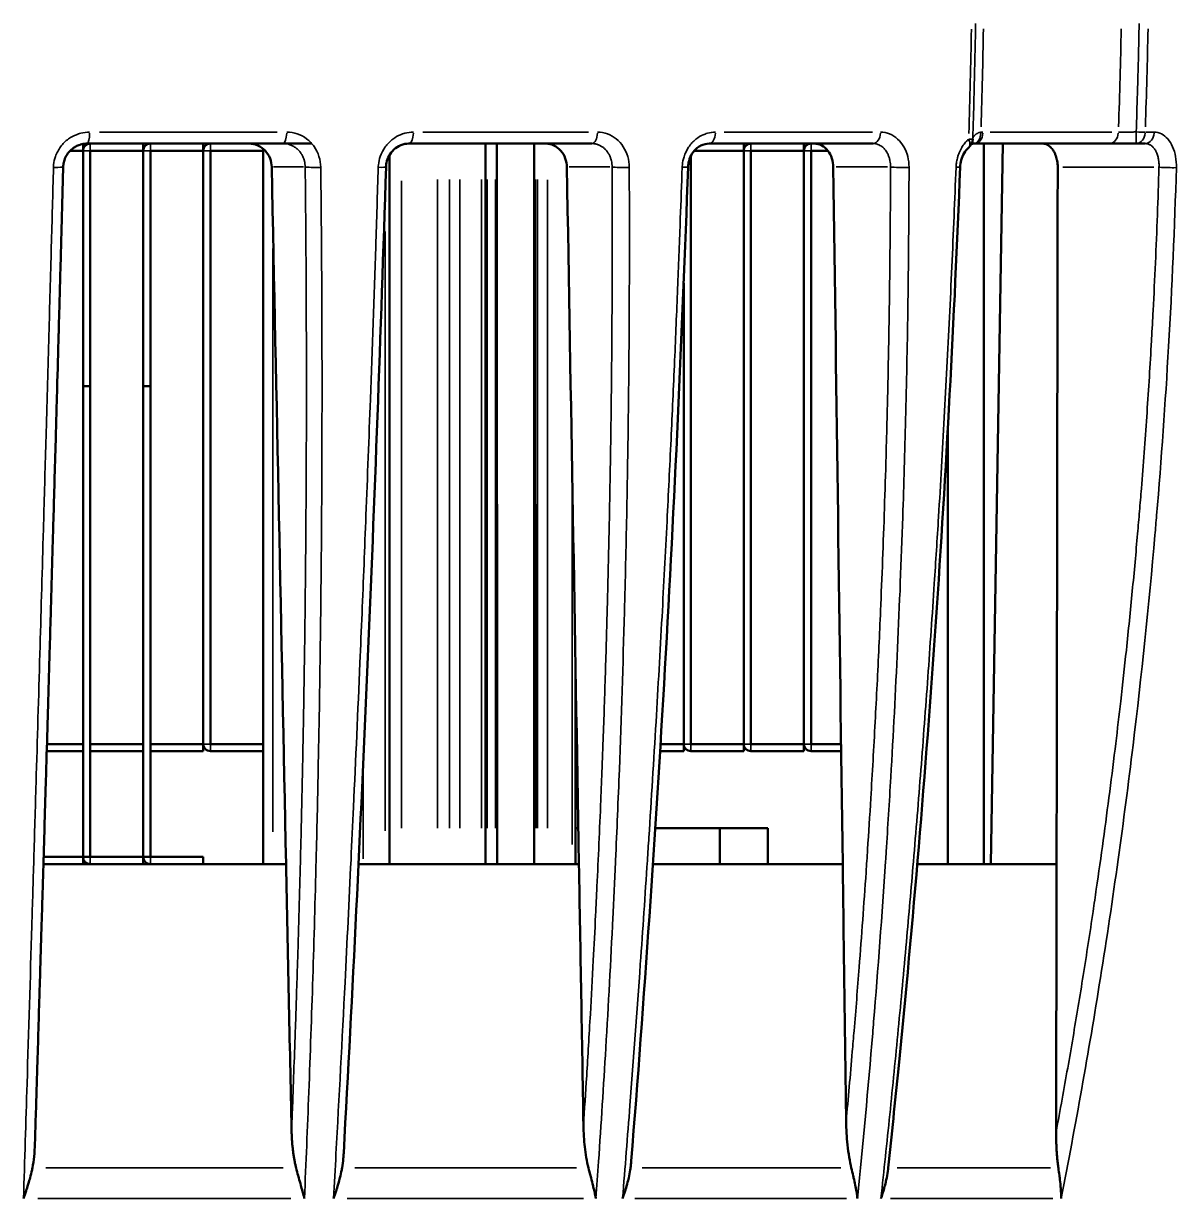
# Model space of a CAD drawing. Header units: millimetres. Extents: x 40 to 2195, y 40 to 1687.
# Drawn here: x 1131.62 to 1179.61, y 870.02 to 918.94 of the extents above; entities that cross this region are included whole.
import ezdxf

# ---------------------------------------------------------------- set-up
doc = ezdxf.new("R2010")
doc.units = ezdxf.units.MM
doc.header["$LTSCALE"] = 8
doc.layers.add('Visible (ISO)', color=7, linetype='Continuous', lineweight=50)
doc.layers.add('Visible Narrow (ISO)', color=7, linetype='Continuous', lineweight=35)

msp = doc.modelspace()

# ---------------------------------------------------------------- linework, layer by layer
at = {"layer": 'Visible (ISO)'}
for p, q in [((1133.275, 913.94), (1133.275, 913.94)), ((1134.1, 913.926), (1134.1, 913.64)), ((1134.27, 913.94), (1142.423, 913.94)), ((1136.6, 913.94), (1136.6, 913.64)), ((1139.1, 913.94), (1139.1, 913.64)), ((1148.85, 913.94), (1147.64, 913.94)), ((1147.666, 913.94), (1155.281, 913.94)), ((1149.351, 913.94), (1149.35, 913.94)), ((1150.85, 913.94), (1150.85, 913.94)), ((1150.85, 913.94), (1150.851, 883.94)), ((1151.262, 913.94), (1150.917, 913.94)), ((1151.33, 883.94), (1151.329, 913.94)), ((1152.873, 883.94), (1152.872, 913.94)), ((1153.02, 913.94), (1152.939, 913.94)), ((1160.163, 913.94), (1160.163, 913.94)), ((1160.163, 913.94), (1166.986, 913.94)), ((1161.6, 913.94), (1161.6, 913.64)), ((1164.1, 913.94), (1164.1, 913.64)), ((1171.224, 913.94), (1176.823, 913.94)), ((1171.6, 883.94), (1171.6, 913.94)), ((1171.884, 883.94), (1172.387, 913.94)), ((1177.934, 913.94), (1176.823, 913.94)), ((1178.309, 913.94), (1177.934, 913.94)), ((1134.1, 913.64), (1133.559, 913.64)), ((1134.1, 913.64), (1134.1, 903.835)), ((1134.4, 913.64), (1134.4, 903.835)), ((1136.6, 913.64), (1134.4, 913.64)), ((1136.6, 913.64), (1136.6, 903.835)), ((1136.9, 913.64), (1136.9, 903.835)), ((1139.1, 913.64), (1136.9, 913.64)), ((1139.1, 913.64), (1139.1, 888.94)), ((1139.4, 913.64), (1139.4, 888.94)), ((1141.599, 913.64), (1139.4, 913.64)), ((1141.6, 883.94), (1141.599, 913.723)), ((1146.852, 883.94), (1146.851, 913.458)), ((1159.4, 913.428), (1159.4, 888.94)), ((1161.6, 913.64), (1159.542, 913.64)), ((1161.6, 913.64), (1161.6, 888.94)), ((1161.9, 913.64), (1161.9, 888.94)), ((1164.1, 913.64), (1161.9, 913.64)), ((1164.1, 913.64), (1164.1, 888.94)), ((1164.4, 913.64), (1164.4, 888.94)), ((1165.106, 913.64), (1164.4, 913.64)), ((1159.1, 913.343), (1159.1, 913.343)), ((1159.1, 908.129), (1159.1, 888.94)), ((1134.1, 884.24), (1134.1, 903.835)), ((1134.1, 903.835), (1134.4, 903.835)), ((1134.4, 884.24), (1134.4, 903.835)), ((1136.6, 884.24), (1136.6, 903.835)), ((1136.6, 903.835), (1136.9, 903.835)), ((1136.9, 884.24), (1136.9, 903.835)), ((1170.1, 883.94), (1170.1, 902.159)), ((1154.601, 892.045), (1154.601, 883.94)), ((1134.1, 888.94), (1132.597, 888.94)), ((1136.6, 888.94), (1134.4, 888.94)), ((1139.1, 888.94), (1136.9, 888.94)), ((1139.1, 888.64), (1139.1, 888.94)), ((1141.6, 888.94), (1139.4, 888.94)), ((1159.1, 888.94), (1158.135, 888.94)), ((1159.1, 888.64), (1159.1, 888.94)), ((1161.6, 888.94), (1159.4, 888.94)), ((1161.6, 888.64), (1161.6, 888.94)), ((1164.1, 888.94), (1161.9, 888.94)), ((1164.1, 888.64), (1164.1, 888.94)), ((1165.652, 888.94), (1164.4, 888.94)), ((1134.1, 888.64), (1132.588, 888.64)), ((1136.6, 888.64), (1134.4, 888.64)), ((1139.1, 888.64), (1136.9, 888.64)), ((1141.6, 888.64), (1139.4, 888.64)), ((1159.1, 888.64), (1158.117, 888.64)), ((1161.6, 888.64), (1159.4, 888.64)), ((1164.1, 888.64), (1161.9, 888.64)), ((1165.656, 888.64), (1164.4, 888.64)), ((1154.601, 885.44), (1154.715, 885.44)), ((1157.917, 885.44), (1160.6, 885.44)), ((1160.6, 885.44), (1162.6, 885.44)), ((1160.6, 883.94), (1160.6, 885.44)), ((1162.6, 883.94), (1162.6, 885.44)), ((1132.458, 884.24), (1134.1, 884.24)), ((1134.1, 883.94), (1134.1, 884.24)), ((1134.1, 884.24), (1134.4, 884.24)), ((1134.4, 884.24), (1136.6, 884.24)), ((1136.6, 883.94), (1136.6, 884.24)), ((1136.6, 884.24), (1136.9, 884.24)), ((1136.9, 884.24), (1139.1, 884.24)), ((1139.1, 883.94), (1139.1, 884.24)), ((1132.449, 883.94), (1142.55, 883.94)), ((1145.565, 883.94), (1154.741, 883.94)), ((1157.819, 883.94), (1165.719, 883.94)), ((1168.823, 883.94), (1174.622, 883.94))]:
    msp.add_line(p, q, dxfattribs=at)
for centre, radius, start, end in [((1134.4, 913.64), 0.3, 90, 180), ((1136.9, 913.64), 0.3, 90, 180), ((1139.4, 913.64), 0.3, 90, 180), ((1161.9, 913.64), 0.3, 90, 180), ((1164.4, 913.64), 0.3, 90, 180), ((1170.632, 914.145), 0.5, 311.414, 357.8332), ((1139.4, 888.94), 0.3, 180, 270), ((1159.4, 888.94), 0.3, 180, 270), ((1161.9, 888.94), 0.3, 180, 270), ((1164.4, 888.94), 0.3, 180, 270), ((1134.4, 884.24), 0.3, 180, 270), ((1136.9, 884.24), 0.3, 180, 270)]:
    msp.add_arc(centre, radius, start, end, dxfattribs=at)
for centre, major_axis, ratio, start_param, end_param in [((1148.099, 913.94), (-6.5, 0), 0.000061, 5.472644, 6.283336), ((1148.099, 913.94), (-5, 0), 0.000061, 0.460646, 0.46065), ((1148.099, 913.94), (5, 0), 0.000061, 2.681095, 2.681099), ((1148.099, 913.94), (-5, 0), 0.000061, 1.305175, 1.305182), ((1146.551, 913.94), (0.3, 0), 0.000061, 5.613852, 5.614027), ((1148.099, 913.94), (5, 0), 0.000061, 1.836299, 1.836306), ((1148.099, 913.94), (-6.5, 0), 0.000061, 4.915614, 4.915619), ((1148.099, 913.94), (-5, 0), 0.000061, 1.479259, 2.622639), ((1148.099, 913.94), (5, 0), 0.000061, 1.656214, 1.656229), ((1148.099, 913.94), (-6.5, 0), 0.000061, 4.777917, 4.777927), ((1148.85, 913.94), (0.5, 0), 0.000061, 0.000151, 1.570947), ((1149.651, 913.94), (-0.3, 0), 0.000061, 0.000151, 2.031137), ((1123.129, 913.942), (60, 0.002), 0.000061, 5.17273, 5.189627), ((1150.55, 913.94), (0.3, 0), 0.000061, 5.189627, 6.283336), ((1152.1, 913.94), (1.25, 0), 0.000061, 5.52589, 10.182375), ((1151.35, 913.94), (-0.5, 0), 0.000061, 5.759737, 6.283336), ((1150.829, 913.94), (0.5, 0), 0.000061, 5.759737, 7.040782), ((1153.372, 913.94), (-0.5, 0), 0.000061, 5.52589, 6.806935), ((1153.28, 913.94), (0.3, 0), 0.000061, 3.665301, 5.051129), ((1170.632, 914.145), (0.5, -0.019), 0.978544, 6.283081, 6.283151), ((1156.465, 872.808), (0.146, -2.162), 0.209233, 0.781017, 0.954531)]:
    msp.add_ellipse(centre, major_axis=major_axis, ratio=ratio, start_param=start_param, end_param=end_param, dxfattribs=at)
for points, knots in [([(1134.27, 913.94), (1134.212, 913.94), (1134.155, 913.935), (1134.099, 913.926), (1134.065, 913.92), (1134.032, 913.912), (1133.999, 913.903), (1133.987, 913.899), (1133.975, 913.896), (1133.963, 913.892), (1133.908, 913.874), (1133.854, 913.851), (1133.803, 913.824), (1133.769, 913.805), (1133.736, 913.785), (1133.704, 913.763), (1133.699, 913.759), (1133.694, 913.756), (1133.689, 913.752), (1133.642, 913.718), (1133.597, 913.68), (1133.557, 913.639), (1133.526, 913.607), (1133.497, 913.573), (1133.471, 913.537), (1133.446, 913.504), (1133.423, 913.469), (1133.403, 913.432), (1133.383, 913.396), (1133.364, 913.358), (1133.348, 913.32), (1133.341, 913.303), (1133.335, 913.285), (1133.329, 913.268), (1133.327, 913.262), (1133.325, 913.256), (1133.323, 913.251), (1133.304, 913.191), (1133.29, 913.129), (1133.282, 913.067), (1133.277, 913.034), (1133.275, 913), (1133.274, 912.967)], [0, 0, 0, 0, 0.1098717, 0.1098717, 0.1098717, 0.1759848, 0.1759848, 0.1759848, 0.2, 0.2, 0.2, 0.3122921, 0.3122921, 0.3122921, 0.3879493, 0.3879493, 0.3879493, 0.4, 0.4, 0.4, 0.5131253, 0.5131253, 0.5131253, 0.6, 0.6, 0.6, 0.6816219, 0.6816219, 0.6816219, 0.763821, 0.763821, 0.763821, 0.8, 0.8, 0.8, 0.8118798, 0.8118798, 0.8118798, 0.9346696, 0.9346696, 0.9346696, 1, 1, 1, 1]), ([(1141.953, 912.967), (1141.951, 913.084), (1141.928, 913.208), (1141.836, 913.445), (1141.763, 913.558), (1141.596, 913.736), (1141.489, 913.813), (1141.256, 913.915), (1141.128, 913.94), (1141.008, 913.94), (1141.008, 913.94), (1141.007, 913.94)], [0.0027601, 0.0027601, 0.0027601, 0.0027601, 0.0377251, 0.0377251, 0.0754503, 0.0754503, 0.1132369, 0.1132369, 0.1510236, 0.1510236, 0.1511552, 0.1511552, 0.1511552, 0.1511552]), ([(1147.666, 913.94), (1147.553, 913.94), (1147.436, 913.919), (1147.223, 913.833), (1147.122, 913.77), (1146.957, 913.616), (1146.888, 913.528), (1146.787, 913.341), (1146.751, 913.242), (1146.718, 913.083), (1146.711, 913.024), (1146.71, 912.964)], [0, 0, 0, 0, 0.0401671, 0.0401671, 0.0782212, 0.0782212, 0.1123483, 0.1123483, 0.1431616, 0.1431616, 0.1610481, 0.1610481, 0.1610481, 0.1610481]), ([(1154.238, 912.967), (1154.235, 913.084), (1154.214, 913.207), (1154.129, 913.444), (1154.062, 913.557), (1153.906, 913.735), (1153.807, 913.812), (1153.589, 913.915), (1153.47, 913.94), (1153.358, 913.94), (1153.357, 913.94), (1153.356, 913.94)], [0.0029213, 0.0029213, 0.0029213, 0.0029213, 0.0378436, 0.0378436, 0.0756872, 0.0756872, 0.1138512, 0.1138512, 0.1520151, 0.1520151, 0.1523128, 0.1523128, 0.1523128, 0.1523128]), ([(1160.163, 913.94), (1160.049, 913.94), (1159.93, 913.913), (1159.766, 913.831), (1159.716, 913.799), (1159.586, 913.696), (1159.508, 913.61), (1159.393, 913.424), (1159.35, 913.327), (1159.299, 913.14), (1159.285, 913.051), (1159.282, 912.962)], [0, 0, 0, 0, 0.04973, 0.04973, 0.0717735, 0.0717735, 0.1100989, 0.1100989, 0.1421441, 0.1421441, 0.1687236, 0.1687236, 0.1687236, 0.1687236]), ([(1165.329, 912.967), (1165.327, 913.084), (1165.309, 913.207), (1165.233, 913.444), (1165.172, 913.556), (1165.032, 913.734), (1164.943, 913.812), (1164.747, 913.914), (1164.64, 913.94), (1164.538, 913.94), (1164.537, 913.94), (1164.536, 913.94)], [0.0030802, 0.0030802, 0.0030802, 0.0030802, 0.03804, 0.03804, 0.07608, 0.07608, 0.1149066, 0.1149066, 0.1537332, 0.1537332, 0.1542023, 0.1542023, 0.1542023, 0.1542023]), ([(1171.178, 913.939), (1171.133, 913.935), (1171.1, 913.926), (1171.078, 913.917), (1171.077, 913.917), (1171.077, 913.917)], [0, 0, 0, 0, 0.02817345, 0.02817345, 0.0292612, 0.0292612, 0.0292612, 0.0292612]), ([(1174.669, 912.958), (1174.669, 913.003), (1174.667, 913.048), (1174.663, 913.092), (1174.659, 913.137), (1174.654, 913.181), (1174.646, 913.224), (1174.644, 913.237), (1174.641, 913.25), (1174.638, 913.263), (1174.63, 913.303), (1174.62, 913.341), (1174.609, 913.379), (1174.598, 913.417), (1174.585, 913.453), (1174.57, 913.488), (1174.564, 913.505), (1174.556, 913.521), (1174.549, 913.537), (1174.532, 913.574), (1174.513, 913.609), (1174.492, 913.642), (1174.472, 913.675), (1174.45, 913.705), (1174.427, 913.733), (1174.421, 913.74), (1174.415, 913.747), (1174.409, 913.754), (1174.387, 913.779), (1174.363, 913.802), (1174.339, 913.822), (1174.314, 913.843), (1174.289, 913.86), (1174.263, 913.876), (1174.253, 913.882), (1174.242, 913.888), (1174.231, 913.893), (1174.204, 913.906), (1174.176, 913.917), (1174.147, 913.925), (1174.119, 913.933), (1174.09, 913.938), (1174.061, 913.94), (1174.052, 913.94), (1174.042, 913.94), (1174.033, 913.94)], [0, 0, 0, 0, 0.086763, 0.086763, 0.086763, 0.173487, 0.173487, 0.173487, 0.2, 0.2, 0.2, 0.28071, 0.28071, 0.28071, 0.361441, 0.361441, 0.361441, 0.4, 0.4, 0.4, 0.488782, 0.488782, 0.488782, 0.577658, 0.577658, 0.577658, 0.6, 0.6, 0.6, 0.683235, 0.683235, 0.683235, 0.766497, 0.766497, 0.766497, 0.8, 0.8, 0.8, 0.886207, 0.886207, 0.886207, 0.972472, 0.972472, 0.972472, 1, 1, 1, 1]), ([(1170.962, 913.77), (1170.895, 913.71), (1170.829, 913.631), (1170.724, 913.454), (1170.683, 913.357), (1170.629, 913.16), (1170.613, 913.059), (1170.609, 912.96)], [0, 0, 0, 0, 0.0378246, 0.0378246, 0.0707329, 0.0707329, 0.1005077, 0.1005077, 0.1005077, 0.1005077]), ([(1133.274, 912.966), (1133.261, 912.496), (1133.248, 912.025), (1133.223, 911.082), (1133.21, 910.61), (1133.193, 909.985), (1133.189, 909.831), (1133.184, 909.654), (1133.183, 909.632), (1133.173, 909.256), (1133.163, 908.902), (1133.144, 908.194), (1133.134, 907.839), (1133.114, 907.128), (1133.104, 906.772), (1133.093, 906.354), (1133.091, 906.298), (1133.088, 906.163), (1133.085, 906.084), (1133.063, 905.262), (1133.041, 904.496), (1133.009, 903.345), (1132.999, 902.976), (1132.983, 902.403), (1132.977, 902.202), (1132.956, 901.438), (1132.94, 900.867), (1132.908, 899.746), (1132.892, 899.199), (1132.867, 898.302), (1132.857, 897.958), (1132.829, 896.968), (1132.81, 896.313), (1132.778, 895.205), (1132.766, 894.761), (1132.738, 893.804), (1132.723, 893.289), (1132.689, 892.115), (1132.67, 891.452), (1132.639, 890.374), (1132.627, 889.969), (1132.594, 888.855), (1132.573, 888.137), (1132.528, 886.597), (1132.503, 885.772), (1132.473, 884.734), (1132.467, 884.538), (1132.443, 883.739), (1132.425, 883.128), (1132.396, 882.164), (1132.386, 881.819), (1132.357, 880.854), (1132.338, 880.229), (1132.309, 879.271), (1132.299, 878.947), (1132.258, 877.602), (1132.227, 876.558), (1132.188, 875.296), (1132.182, 875.103), (1132.15, 874.056), (1132.123, 873.186), (1132.096, 872.301)], [0.0000295, 0.0000295, 0.0000295, 0.0000295, 0.0467501, 0.0467501, 0.0935134, 0.0935134, 0.1089387, 0.1089387, 0.1111111, 0.1111111, 0.1465725, 0.1465725, 0.1819162, 0.1819162, 0.2168306, 0.2168306, 0.2222222, 0.2222222, 0.2298083, 0.2298083, 0.3006016, 0.3006016, 0.3333333, 0.3333333, 0.3508647, 0.3508647, 0.3995419, 0.3995419, 0.4444444, 0.4444444, 0.471832, 0.471832, 0.5224426, 0.5224426, 0.5555556, 0.5555556, 0.5928152, 0.5928152, 0.6391954, 0.6391954, 0.6666667, 0.6666667, 0.7137562, 0.7137562, 0.7657592, 0.7657592, 0.7777778, 0.7777778, 0.8145807, 0.8145807, 0.8348931, 0.8348931, 0.8707566, 0.8707566, 0.8888889, 0.8888889, 0.945288, 0.945288, 0.9553829, 0.9553829, 1, 1, 1, 1]), ([(1170.609, 912.96), (1170.119, 900.308), (1169.254, 887.649), (1167.9, 874.037), (1167.758, 872.662), (1167.612, 871.291)], [0.000017, 0.000017, 0.000017, 0.000017, 3.801664, 3.801664, 4.230499, 4.230499, 4.230499, 4.230499]), ([(1142.967, 871.294), (1142.956, 871.335), (1142.946, 871.377), (1142.936, 871.421), (1142.926, 871.464), (1142.917, 871.509), (1142.908, 871.556), (1142.899, 871.602), (1142.89, 871.651), (1142.881, 871.701), (1142.873, 871.751), (1142.865, 871.803), (1142.857, 871.858), (1142.849, 871.912), (1142.842, 871.968), (1142.835, 872.027), (1142.828, 872.086), (1142.821, 872.147), (1142.815, 872.211), (1142.809, 872.275), (1142.803, 872.342), (1142.798, 872.411), (1142.793, 872.48), (1142.789, 872.552), (1142.786, 872.628), (1142.782, 872.703), (1142.779, 872.781), (1142.778, 872.863)], [0, 0, 0, 0, 0.111111, 0.111111, 0.111111, 0.222222, 0.222222, 0.222222, 0.333333, 0.333333, 0.333333, 0.444444, 0.444444, 0.444444, 0.555556, 0.555556, 0.555556, 0.666667, 0.666667, 0.666667, 0.777778, 0.777778, 0.777778, 0.888889, 0.888889, 0.888889, 1, 1, 1, 1]), ([(1155.137, 871.294), (1155.067, 871.567), (1155.018, 871.875), (1154.953, 872.453), (1154.934, 872.756), (1154.929, 873.05)], [0.000001, 0.000001, 0.000001, 0.000001, 0.0858558, 0.0858558, 0.1728111, 0.1728111, 0.1728111, 0.1728111]), ([(1166.077, 871.294), (1166.013, 871.559), (1165.959, 871.885), (1165.886, 872.573), (1165.866, 872.91), (1165.862, 873.235)], [0.000001, 0.000001, 0.000001, 0.000001, 0.0838858, 0.0838858, 0.1575285, 0.1575285, 0.1575285, 0.1575285]), ([(1174.697, 871.294), (1174.69, 871.337), (1174.684, 871.383), (1174.678, 871.43), (1174.672, 871.478), (1174.666, 871.527), (1174.66, 871.578), (1174.655, 871.629), (1174.65, 871.682), (1174.645, 871.738), (1174.64, 871.793), (1174.635, 871.851), (1174.631, 871.912), (1174.627, 871.972), (1174.623, 872.035), (1174.62, 872.101), (1174.616, 872.167), (1174.613, 872.236), (1174.611, 872.309), (1174.608, 872.381), (1174.606, 872.456), (1174.605, 872.535), (1174.604, 872.614), (1174.603, 872.696), (1174.603, 872.782)], [0, 0, 0, 0, 0.125, 0.125, 0.125, 0.25, 0.25, 0.25, 0.375, 0.375, 0.375, 0.5, 0.5, 0.5, 0.625, 0.625, 0.625, 0.75, 0.75, 0.75, 0.875, 0.875, 0.875, 1, 1, 1, 1]), ([(1132.096, 872.301), (1132.091, 872.122), (1132.08, 871.939), (1132.046, 871.605), (1132.024, 871.445), (1131.992, 871.294)], [0.000001, 0.000001, 0.000001, 0.000001, 0.0539517, 0.0539517, 0.1006371, 0.1006371, 0.1006371, 0.1006371]), ([(1144.948, 871.911), (1144.943, 871.833), (1144.938, 871.755), (1144.919, 871.551), (1144.903, 871.419), (1144.881, 871.294)], [0.0207751, 0.0207751, 0.0207751, 0.0207751, 0.04401793, 0.04401793, 0.08249014, 0.08249014, 0.08249014, 0.08249014]), ([(1131.621, 870.017), (1131.658, 870.123), (1131.694, 870.228), (1131.728, 870.332), (1131.741, 870.373), (1131.755, 870.414), (1131.768, 870.456), (1131.802, 870.562), (1131.833, 870.667), (1131.863, 870.771), (1131.873, 870.808), (1131.883, 870.845), (1131.893, 870.882), (1131.924, 870.994), (1131.951, 871.105), (1131.975, 871.213), (1131.981, 871.24), (1131.987, 871.267), (1131.992, 871.294)], [0, 0, 0, 0, 0.2382924, 0.2382924, 0.2382924, 0.3333333, 0.3333333, 0.3333333, 0.5789378, 0.5789378, 0.5789378, 0.6666667, 0.6666667, 0.6666667, 0.9341136, 0.9341136, 0.9341136, 1, 1, 1, 1]), ([(1142.967, 871.294), (1142.995, 871.187), (1143.024, 871.078), (1143.054, 870.968), (1143.062, 870.939), (1143.07, 870.91), (1143.078, 870.88), (1143.108, 870.773), (1143.138, 870.665), (1143.169, 870.555), (1143.178, 870.522), (1143.187, 870.488), (1143.197, 870.454), (1143.225, 870.353), (1143.253, 870.252), (1143.28, 870.149), (1143.292, 870.105), (1143.304, 870.061), (1143.315, 870.017)], [0, 0, 0, 0, 0.2632874, 0.2632874, 0.2632874, 0.3333333, 0.3333333, 0.3333333, 0.5886658, 0.5886658, 0.5886658, 0.6666667, 0.6666667, 0.6666667, 0.9000484, 0.9000484, 0.9000484, 1, 1, 1, 1]), ([(1144.525, 870.017), (1144.564, 870.123), (1144.6, 870.229), (1144.634, 870.334), (1144.647, 870.375), (1144.66, 870.415), (1144.673, 870.456), (1144.706, 870.561), (1144.736, 870.666), (1144.763, 870.769), (1144.774, 870.807), (1144.783, 870.845), (1144.793, 870.882), (1144.821, 870.994), (1144.845, 871.105), (1144.866, 871.214), (1144.871, 871.241), (1144.876, 871.267), (1144.881, 871.294)], [0, 0, 0, 0, 0.2396284, 0.2396284, 0.2396284, 0.3333333, 0.3333333, 0.3333333, 0.5770639, 0.5770639, 0.5770639, 0.6666667, 0.6666667, 0.6666667, 0.9343152, 0.9343152, 0.9343152, 1, 1, 1, 1]), ([(1155.137, 871.294), (1155.164, 871.187), (1155.192, 871.08), (1155.22, 870.971), (1155.228, 870.941), (1155.236, 870.91), (1155.244, 870.88), (1155.272, 870.771), (1155.3, 870.661), (1155.327, 870.549), (1155.335, 870.517), (1155.343, 870.486), (1155.351, 870.454), (1155.375, 870.354), (1155.398, 870.253), (1155.421, 870.151), (1155.431, 870.107), (1155.44, 870.062), (1155.45, 870.017)], [0, 0, 0, 0, 0.2608038, 0.2608038, 0.2608038, 0.3333333, 0.3333333, 0.3333333, 0.5927781, 0.5927781, 0.5927781, 0.6666667, 0.6666667, 0.6666667, 0.8981921, 0.8981921, 0.8981921, 1, 1, 1, 1]), ([(1156.556, 870.017), (1156.594, 870.124), (1156.63, 870.23), (1156.663, 870.336), (1156.676, 870.376), (1156.688, 870.416), (1156.7, 870.456), (1156.731, 870.561), (1156.759, 870.665), (1156.784, 870.768), (1156.794, 870.806), (1156.803, 870.844), (1156.811, 870.882), (1156.836, 870.994), (1156.857, 871.105), (1156.875, 871.213), (1156.879, 871.24), (1156.883, 871.267), (1156.887, 871.294)], [0, 0, 0, 0, 0.2408603, 0.2408603, 0.2408603, 0.3333333, 0.3333333, 0.3333333, 0.5761614, 0.5761614, 0.5761614, 0.6666667, 0.6666667, 0.6666667, 0.9339743, 0.9339743, 0.9339743, 1, 1, 1, 1]), ([(1166.077, 871.294), (1166.103, 871.185), (1166.129, 871.076), (1166.155, 870.965), (1166.161, 870.937), (1166.167, 870.908), (1166.174, 870.88), (1166.197, 870.779), (1166.219, 870.677), (1166.24, 870.574), (1166.248, 870.534), (1166.256, 870.494), (1166.264, 870.454), (1166.283, 870.354), (1166.301, 870.253), (1166.318, 870.151), (1166.325, 870.106), (1166.332, 870.062), (1166.338, 870.017)], [0, 0, 0, 0, 0.266065, 0.266065, 0.266065, 0.333333, 0.333333, 0.333333, 0.573643, 0.573643, 0.573643, 0.666667, 0.666667, 0.666667, 0.898779, 0.898779, 0.898779, 1, 1, 1, 1]), ([(1167.312, 870.017), (1167.335, 870.085), (1167.358, 870.152), (1167.402, 870.29), (1167.423, 870.362), (1167.445, 870.44), (1167.447, 870.448), (1167.472, 870.538), (1167.492, 870.618), (1167.525, 870.76), (1167.538, 870.822), (1167.574, 871.005), (1167.593, 871.125), (1167.609, 871.259), (1167.61, 871.275), (1167.612, 871.291)], [0, 0, 0, 0, 0.1519863, 0.1519863, 0.3148341, 0.3148341, 0.3333333, 0.3333333, 0.5207462, 0.5207462, 0.6666667, 0.6666667, 0.9581845, 0.9581845, 0.9980584, 0.9980584, 0.9980584, 0.9980584]), ([(1174.697, 871.294), (1174.713, 871.188), (1174.728, 871.081), (1174.742, 870.973), (1174.746, 870.942), (1174.75, 870.911), (1174.753, 870.88), (1174.767, 870.768), (1174.778, 870.655), (1174.788, 870.541), (1174.79, 870.512), (1174.792, 870.483), (1174.794, 870.454), (1174.801, 870.353), (1174.807, 870.251), (1174.81, 870.149), (1174.811, 870.105), (1174.812, 870.061), (1174.812, 870.017)], [0, 0, 0, 0, 0.259448, 0.259448, 0.259448, 0.333333, 0.333333, 0.333333, 0.599309, 0.599309, 0.599309, 0.666667, 0.666667, 0.666667, 0.899868, 0.899868, 0.899868, 1, 1, 1, 1])]:
    msp.add_open_spline(points, degree=3, knots=knots, dxfattribs=at)
for points in [[(1171.224, 913.94), (1171.209, 913.94), (1171.193, 913.94), (1171.178, 913.939)], [(1141.953, 912.967), (1142.153, 903.291), (1142.352, 893.616), (1142.55, 883.94)], [(1146.71, 912.964), (1146.276, 899.121), (1145.682, 885.272), (1144.948, 871.911)], [(1154.238, 912.967), (1154.406, 903.291), (1154.574, 893.616), (1154.741, 883.94)], [(1159.282, 912.962), (1158.791, 899.001), (1157.994, 885.029), (1156.918, 871.583)], [(1165.329, 912.967), (1165.46, 903.291), (1165.59, 893.616), (1165.719, 883.94)], [(1174.669, 912.958), (1174.664, 909.717), (1174.653, 903.247), (1174.638, 893.575), (1174.627, 887.148), (1174.622, 883.94)], [(1142.55, 883.94), (1142.626, 880.248), (1142.702, 876.555), (1142.778, 872.863)], [(1154.741, 883.94), (1154.804, 880.31), (1154.867, 876.68), (1154.929, 873.05)], [(1165.719, 883.94), (1165.767, 880.372), (1165.814, 876.803), (1165.862, 873.235)], [(1174.603, 872.782), (1174.609, 876.502), (1174.616, 880.221), (1174.622, 883.94)]]:
    msp.add_open_spline(points, degree=3, dxfattribs=at)
at = {"layer": 'Visible Narrow (ISO)'}
for p, q in [((1134.789, 914.416), (1142.173, 914.416)), ((1148.245, 914.416), (1155.141, 914.416)), ((1160.783, 914.416), (1166.962, 914.416)), ((1171.854, 914.416), (1176.926, 914.416)), ((1178.668, 914.416), (1178.328, 914.416)), ((1134.4, 913.925), (1134.4, 913.655)), ((1136.9, 913.925), (1136.9, 913.655)), ((1139.4, 913.925), (1139.4, 913.655)), ((1159.4, 913.916), (1159.4, 913.916)), ((1161.9, 913.925), (1161.9, 913.655)), ((1164.4, 913.925), (1164.4, 913.655)), ((1134.115, 913.64), (1134.385, 913.64)), ((1136.615, 913.64), (1136.885, 913.64)), ((1139.115, 913.64), (1139.385, 913.64)), ((1159.218, 913.64), (1159.218, 913.64)), ((1161.615, 913.64), (1161.885, 913.64)), ((1164.115, 913.64), (1164.385, 913.64)), ((1133.274, 912.967), (1133.274, 912.967)), ((1143.276, 912.967), (1142.023, 912.967)), ((1156.025, 912.967), (1154.332, 912.967)), ((1159.039, 912.967), (1159.039, 912.967)), ((1167.591, 912.967), (1165.448, 912.967)), ((1178.674, 912.958), (1174.88, 912.958)), ((1148.85, 912.44), (1148.851, 885.44)), ((1149.35, 912.44), (1149.351, 885.44)), ((1149.351, 912.44), (1149.352, 885.44)), ((1149.784, 912.44), (1149.785, 885.44)), ((1150.688, 912.44), (1150.689, 885.44)), ((1150.917, 912.44), (1150.918, 885.44)), ((1151.263, 885.44), (1151.262, 912.44)), ((1152.94, 885.44), (1152.939, 912.44)), ((1153.021, 885.44), (1153.02, 912.44)), ((1153.432, 885.44), (1153.431, 912.437)), ((1141.6, 885.43), (1141.599, 912.234)), ((1141.602, 885.43), (1141.601, 912.232)), ((1147.35, 912.386), (1147.351, 885.438)), ((1146.669, 885.327), (1146.669, 910.284)), ((1141.996, 885.29), (1141.995, 909.577)), ((1154.457, 899.51), (1154.458, 884.76)), ((1139.115, 888.94), (1139.385, 888.94)), ((1159.115, 888.94), (1159.385, 888.94)), ((1161.615, 888.94), (1161.885, 888.94)), ((1164.115, 888.94), (1164.385, 888.94)), ((1139.4, 888.655), (1139.4, 888.925)), ((1159.4, 888.655), (1159.4, 888.925)), ((1161.9, 888.655), (1161.9, 888.925)), ((1164.4, 888.655), (1164.4, 888.925)), ((1145.765, 884.156), (1145.765, 888.032)), ((1145.351, 886.21), (1145.351, 886.21)), ((1145.352, 886.219), (1145.352, 886.219)), ((1145.284, 884.775), (1145.284, 884.775)), ((1134.4, 883.955), (1134.4, 884.225)), ((1136.9, 883.955), (1136.9, 884.225)), ((1142.43, 871.294), (1132.551, 871.294)), ((1154.643, 871.294), (1145.411, 871.294)), ((1165.643, 871.294), (1157.371, 871.294)), ((1174.368, 871.294), (1167.991, 871.294)), ((1142.745, 870.017), (1132.217, 870.017)), ((1154.926, 870.017), (1145.092, 870.017)), ((1165.879, 870.017), (1157.073, 870.017)), ((1174.466, 870.017), (1167.714, 870.017))]:
    msp.add_line(p, q, dxfattribs=at)
for centre, major_axis, ratio, start_param, end_param in [((1040.597, 923.94), (0, -197.688), 0.66026, 1.522318, 1.544281), ((1039.395, 923.94), (0, -197.188), 0.670572, 1.523607, 1.544288), ((1031.082, 923.94), (0, 197.188), 0.741844, 4.665218, 4.685882), ((1030.01, 923.94), (0, -197.688), 0.751037, 1.523745, 1.544356), ((1171.47, 912.567), (0.197, 1.844), 0.738981, 0.081609, 0.140314), ((1177.934, 914.44), (0, -0.5), 0.00108, 0.077336, 1.461882), ((1177.934, 914.44), (-0.5, 0.018), 0.031927, 1.615325, 2.37829), ((1134.27, 914.44), (0, -0.5), 0.207507, 0.076127, 1.446452), ((1142.423, 914.44), (0, -0.5), 0.308991, 0.07613, 1.44647), ((1147.666, 914.44), (0, -0.5), 0.374261, 0.076124, 1.446446), ((1155.281, 914.44), (0, -0.5), 0.469049, 0.07613, 1.44647), ((1160.163, 914.44), (0, -0.5), 0.529827, 0.07612, 1.446436), ((1166.986, 914.44), (0, -0.5), 0.614761, 0.07613, 1.44647), ((1170.632, 914.145), (0.331, -0.375), 0.524173, 0.053917, 1.023517), ((1170.632, 914.145), (0.5, -0.016), 0.037206, 5.476819, 6.239784), ((1170.632, 914.145), (0.5, -0.019), 0.978544, 0.000272, 0.004655), ((1171.135, 914.437), (0.043, -0.498), 0.666871, 0.073474, 1.391302), ((1171.224, 914.44), (0, -0.5), 0.671692, 0.07617, 1.446333), ((1176.823, 914.44), (0, -0.5), 0.741836, 0.076122, 1.446353), ((1177.934, 914.44), (0, -0.5), 0.75104, 0.07613, 1.446468), ((1178.309, 914.44), (0, -0.5), 0.755705, 0.076128, 1.446453), ((1132.774, 912.98), (0.5, -0.014), 0.051391, 4.973609, 6.230811), ((1143.83, 912.98), (-0.5, -0.006), 0.062694, 0.32764, 1.819609), ((1146.21, 912.98), (0.5, -0.016), 0.047552, 5.138222, 6.222884), ((1156.592, 912.98), (-0.5, -0.002), 0.066233, 0.419488, 1.98968), ((1158.782, 912.98), (0.5, -0.018), 0.043752, 5.30374, 6.231575), ((1168.167, 912.98), (0.5, -0.001), 0.069575, 3.65298, 5.301329), ((1170.109, 912.98), (0.5, -0.019), 0.040037, 5.469281, 6.24031), ((1179.225, 912.967), (-0.5, 0.015), 0.051335, 0.904304, 2.365293)]:
    msp.add_ellipse(centre, major_axis=major_axis, ratio=ratio, start_param=start_param, end_param=end_param, dxfattribs=at)
for points, knots in [([(1171.251, 918.94), (1171.243, 918.439), (1171.233, 917.927), (1171.221, 917.41), (1171.21, 916.894), (1171.197, 916.373), (1171.183, 915.828), (1171.168, 915.283), (1171.151, 914.714), (1171.131, 914.128)], [0, 0, 0, 0, 0.333333, 0.333333, 0.333333, 0.666667, 0.666667, 0.666667, 1, 1, 1, 1]), ([(1178.059, 918.94), (1178.05, 918.471), (1178.04, 917.991), (1178.028, 917.506), (1178.024, 917.359), (1178.021, 917.212), (1178.017, 917.064), (1178.008, 916.723), (1177.998, 916.376), (1177.988, 916.019), (1177.972, 915.508), (1177.955, 914.974), (1177.935, 914.425)], [0, 0, 0, 0, 0.3333333, 0.3333333, 0.3333333, 0.4341055, 0.4341055, 0.4341055, 0.6666667, 0.6666667, 0.6666667, 0.9999998, 0.9999998, 0.9999998, 0.9999998]), ([(1134.374, 914.416), (1134.245, 914.416), (1134.123, 914.401), (1133.973, 914.363), (1133.941, 914.353), (1133.794, 914.305), (1133.682, 914.253), (1133.55, 914.171), (1133.522, 914.153), (1133.369, 914.043), (1133.258, 913.933), (1133.074, 913.686), (1133.002, 913.549), (1132.912, 913.294), (1132.887, 913.179), (1132.872, 913.024), (1132.87, 912.988), (1132.869, 912.952)], [0, 0, 0, 0, 0.157546, 0.157546, 0.2, 0.2, 0.356997, 0.356997, 0.4, 0.4, 0.6, 0.6, 0.8, 0.8, 0.954598, 0.954598, 1, 1, 1, 1]), ([(1143.993, 912.952), (1143.992, 913.111), (1143.942, 913.412), (1143.738, 913.829), (1143.421, 914.157), (1143.02, 914.368), (1142.73, 914.416), (1142.577, 914.416)], [0, 0, 0, 0, 0.2, 0.4, 0.6, 0.8, 1, 1, 1, 1]), ([(1147.853, 914.416), (1147.728, 914.416), (1147.61, 914.401), (1147.462, 914.362), (1147.43, 914.352), (1147.284, 914.302), (1147.175, 914.249), (1147.046, 914.166), (1147.02, 914.147), (1146.871, 914.037), (1146.764, 913.926), (1146.587, 913.679), (1146.517, 913.543), (1146.431, 913.29), (1146.406, 913.175), (1146.391, 913.022), (1146.389, 912.987), (1146.388, 912.952)], [0, 0, 0, 0, 0.1554271, 0.1554271, 0.2, 0.2, 0.357529, 0.357529, 0.4, 0.4, 0.6, 0.6, 0.8, 0.8, 0.9554367, 0.9554367, 1, 1, 1, 1]), ([(1160.428, 914.416), (1160.312, 914.416), (1160.201, 914.401), (1160.06, 914.362), (1160.025, 914.351), (1159.886, 914.3), (1159.785, 914.247), (1159.662, 914.163), (1159.634, 914.142), (1159.491, 914.027), (1159.39, 913.916), (1159.225, 913.67), (1159.161, 913.535), (1159.08, 913.284), (1159.056, 913.17), (1159.042, 913.019), (1159.04, 912.986), (1159.039, 912.952)], [0, 0, 0, 0, 0.1509558, 0.1509558, 0.2, 0.2, 0.3529014, 0.3529014, 0.4, 0.4, 0.6, 0.6, 0.8, 0.8, 0.9563242, 0.9563242, 1, 1, 1, 1]), ([(1171.469, 914.412), (1171.451, 914.41), (1171.433, 914.407), (1171.399, 914.398), (1171.383, 914.393), (1171.365, 914.386), (1171.363, 914.385), (1171.357, 914.383), (1171.354, 914.381), (1171.333, 914.372), (1171.317, 914.363), (1171.293, 914.349), (1171.285, 914.344), (1171.272, 914.335), (1171.266, 914.331), (1171.249, 914.318), (1171.239, 914.309), (1171.225, 914.296), (1171.221, 914.292), (1171.211, 914.282), (1171.206, 914.275), (1171.191, 914.259), (1171.184, 914.249), (1171.171, 914.231), (1171.166, 914.223), (1171.157, 914.208), (1171.154, 914.201), (1171.146, 914.186), (1171.143, 914.177), (1171.139, 914.165), (1171.137, 914.161), (1171.134, 914.149), (1171.133, 914.142), (1171.132, 914.134), (1171.132, 914.134), (1171.132, 914.132), (1171.131, 914.13), (1171.131, 914.128)], [0.0004365, 0.0004365, 0.0004365, 0.0004365, 0.0647271, 0.0647271, 0.1328721, 0.1328721, 0.1428571, 0.1428571, 0.1577454, 0.1577454, 0.2393027, 0.2393027, 0.2857143, 0.2857143, 0.3205395, 0.3205395, 0.3968714, 0.3968714, 0.4285714, 0.4285714, 0.4832066, 0.4832066, 0.5714286, 0.5714286, 0.6459034, 0.6459034, 0.7142857, 0.7142857, 0.8086379, 0.8086379, 0.8571429, 0.8571429, 0.9632435, 0.9632435, 0.9711673, 0.9711673, 1, 1, 1, 1]), ([(1177.935, 914.425), (1177.92, 914.424), (1177.906, 914.424), (1177.837, 914.423), (1177.782, 914.422), (1177.685, 914.42), (1177.641, 914.42), (1177.593, 914.419), (1177.587, 914.419), (1177.565, 914.419), (1177.549, 914.419), (1177.501, 914.418), (1177.47, 914.418), (1177.41, 914.417), (1177.381, 914.417), (1177.337, 914.417), (1177.322, 914.417), (1177.273, 914.417), (1177.241, 914.416), (1177.205, 914.416), (1177.2, 914.416), (1177.194, 914.416)], [0, 0, 0, 0, 0.0520563, 0.0520563, 0.25, 0.25, 0.4144167, 0.4144167, 0.4372526, 0.4372526, 0.5, 0.5, 0.6266379, 0.6266379, 0.75, 0.75, 0.8187149, 0.8187149, 0.9721775, 0.9721775, 0.9994104, 0.9994104, 0.9994104, 0.9994104]), ([(1143.345, 912.967), (1143.345, 913.011), (1143.342, 913.055), (1143.331, 913.142), (1143.322, 913.185), (1143.308, 913.242), (1143.304, 913.255), (1143.286, 913.312), (1143.27, 913.355), (1143.232, 913.438), (1143.21, 913.478), (1143.18, 913.524), (1143.175, 913.532), (1143.147, 913.572), (1143.123, 913.604), (1143.071, 913.663), (1143.043, 913.69), (1142.998, 913.73), (1142.983, 913.743), (1142.928, 913.785), (1142.886, 913.811), (1142.801, 913.858), (1142.756, 913.877), (1142.671, 913.906), (1142.631, 913.917), (1142.55, 913.932), (1142.509, 913.937), (1142.453, 913.94), (1142.438, 913.94), (1142.423, 913.94)], [0, 0, 0, 0, 0.0861155, 0.0861155, 0.1722314, 0.1722314, 0.2, 0.2, 0.2906033, 0.2906033, 0.3810453, 0.3810453, 0.4, 0.4, 0.479309, 0.479309, 0.5586159, 0.5586159, 0.6, 0.6, 0.7, 0.7, 0.8, 0.8, 0.8845847, 0.8845847, 0.9689954, 0.9689954, 1, 1, 1, 1]), ([(1156.119, 912.967), (1156.119, 913.011), (1156.117, 913.055), (1156.107, 913.142), (1156.1, 913.186), (1156.087, 913.241), (1156.084, 913.254), (1156.069, 913.311), (1156.054, 913.354), (1156.019, 913.437), (1156, 913.477), (1155.973, 913.523), (1155.969, 913.53), (1155.945, 913.57), (1155.923, 913.601), (1155.876, 913.66), (1155.851, 913.688), (1155.81, 913.727), (1155.795, 913.741), (1155.75, 913.779), (1155.717, 913.803), (1155.649, 913.845), (1155.614, 913.864), (1155.567, 913.884), (1155.556, 913.888), (1155.506, 913.907), (1155.466, 913.919), (1155.384, 913.935), (1155.342, 913.939), (1155.294, 913.94), (1155.287, 913.94), (1155.281, 913.94)], [0.0000003, 0.0000003, 0.0000003, 0.0000003, 0.0868923, 0.0868923, 0.1736222, 0.1736222, 0.2, 0.2, 0.2917204, 0.2917204, 0.3829094, 0.3829094, 0.4, 0.4, 0.4790767, 0.4790767, 0.5580818, 0.5580818, 0.6, 0.6, 0.6870991, 0.6870991, 0.7740989, 0.7740989, 0.8, 0.8, 0.8930664, 0.8930664, 0.9854237, 0.9854237, 1, 1, 1, 1]), ([(1167.71, 912.967), (1167.711, 913.01), (1167.709, 913.054), (1167.702, 913.141), (1167.696, 913.183), (1167.686, 913.238), (1167.683, 913.251), (1167.67, 913.308), (1167.658, 913.353), (1167.628, 913.438), (1167.611, 913.479), (1167.589, 913.523), (1167.586, 913.528), (1167.567, 913.565), (1167.548, 913.597), (1167.508, 913.656), (1167.486, 913.685), (1167.451, 913.724), (1167.438, 913.738), (1167.402, 913.774), (1167.377, 913.796), (1167.324, 913.835), (1167.297, 913.852), (1167.253, 913.876), (1167.237, 913.884), (1167.176, 913.911), (1167.13, 913.924), (1167.051, 913.938), (1167.019, 913.94), (1166.986, 913.94)], [0.0000008, 0.0000008, 0.0000008, 0.0000008, 0.0872417, 0.0872417, 0.1741105, 0.1741105, 0.2, 0.2, 0.2946861, 0.2946861, 0.3879323, 0.3879323, 0.4, 0.4, 0.4794191, 0.4794191, 0.5586299, 0.5586299, 0.6, 0.6, 0.6777073, 0.6777073, 0.7553549, 0.7553549, 0.8, 0.8, 0.9187986, 0.9187986, 1, 1, 1, 1]), ([(1170.961, 914.12), (1170.957, 914.116), (1170.952, 914.112), (1170.922, 914.084), (1170.897, 914.06), (1170.849, 914.009), (1170.826, 913.983), (1170.781, 913.929), (1170.76, 913.901), (1170.72, 913.845), (1170.702, 913.817), (1170.678, 913.777), (1170.671, 913.766), (1170.643, 913.718), (1170.624, 913.681), (1170.586, 913.602), (1170.568, 913.561), (1170.536, 913.477), (1170.521, 913.434), (1170.502, 913.371), (1170.497, 913.352), (1170.483, 913.3), (1170.476, 913.267), (1170.463, 913.2), (1170.457, 913.166), (1170.447, 913.098), (1170.444, 913.065), (1170.439, 913.005), (1170.437, 912.978), (1170.436, 912.952)], [0, 0, 0, 0, 0.0139116, 0.0139116, 0.093767, 0.093767, 0.174118, 0.174118, 0.2563804, 0.2563804, 0.3333333, 0.3333333, 0.3633831, 0.3633831, 0.4607658, 0.4607658, 0.5637162, 0.5637162, 0.6666667, 0.6666667, 0.7123927, 0.7123927, 0.7896575, 0.7896575, 0.8668837, 0.8668837, 0.9424338, 0.9424338, 1, 1, 1, 1]), ([(1178.309, 913.94), (1178.356, 913.94), (1178.402, 913.932), (1178.466, 913.91), (1178.484, 913.902), (1178.506, 913.89), (1178.51, 913.888), (1178.553, 913.864), (1178.59, 913.836), (1178.64, 913.787), (1178.655, 913.771), (1178.68, 913.741), (1178.689, 913.729), (1178.724, 913.681), (1178.747, 913.641), (1178.778, 913.578), (1178.788, 913.557), (1178.808, 913.509), (1178.818, 913.481), (1178.842, 913.403), (1178.855, 913.351), (1178.866, 913.286), (1178.868, 913.275), (1178.877, 913.218), (1178.882, 913.172), (1178.888, 913.07), (1178.888, 913.014), (1178.885, 912.958)], [0, 0, 0, 0, 0.1405359, 0.1405359, 0.2, 0.2, 0.2127998, 0.2127998, 0.3419173, 0.3419173, 0.4, 0.4, 0.4390238, 0.4390238, 0.5483751, 0.5483751, 0.6, 0.6, 0.6653866, 0.6653866, 0.7756489, 0.7756489, 0.8, 0.8, 0.8914016, 0.8914016, 1, 1, 1, 1]), ([(1131.621, 870.017), (1131.67, 871.605), (1131.719, 873.2), (1131.835, 876.982), (1131.901, 879.174), (1131.995, 882.294), (1132.022, 883.215), (1132.081, 885.198), (1132.113, 886.261), (1132.197, 889.113), (1132.249, 890.905), (1132.347, 894.316), (1132.394, 895.935), (1132.449, 897.864), (1132.458, 898.17), (1132.499, 899.636), (1132.532, 900.796), (1132.602, 903.294), (1132.64, 904.632), (1132.711, 907.198), (1132.745, 908.425), (1132.809, 910.752), (1132.839, 911.852), (1132.869, 912.952)], [0, 0, 0, 0, 0.113592, 0.113592, 0.268615, 0.268615, 0.333333, 0.333333, 0.407849, 0.407849, 0.532885, 0.532885, 0.64541, 0.64541, 0.666667, 0.666667, 0.747042, 0.747042, 0.839534, 0.839534, 0.92421, 0.92421, 1, 1, 1, 1]), ([(1142.778, 872.863), (1142.791, 873.187), (1142.804, 873.512), (1142.838, 874.385), (1142.859, 874.936), (1142.9, 876.042), (1142.92, 876.596), (1142.953, 877.55), (1142.966, 877.945), (1142.994, 878.786), (1143.008, 879.233), (1143.027, 879.834), (1143.032, 879.985), (1143.05, 880.585), (1143.064, 881.036), (1143.09, 881.94), (1143.102, 882.393), (1143.126, 883.276), (1143.138, 883.707), (1143.17, 884.986), (1143.19, 885.826), (1143.227, 887.506), (1143.244, 888.345), (1143.263, 889.345), (1143.266, 889.521), (1143.284, 890.537), (1143.298, 891.362), (1143.312, 892.334), (1143.315, 892.497), (1143.328, 893.394), (1143.337, 894.113), (1143.352, 895.473), (1143.359, 896.117), (1143.369, 897.214), (1143.373, 897.673), (1143.379, 898.593), (1143.382, 899.053), (1143.387, 899.98), (1143.39, 900.447), (1143.393, 901.378), (1143.394, 901.842), (1143.396, 902.571), (1143.396, 902.837), (1143.397, 903.361), (1143.397, 903.619), (1143.397, 904.286), (1143.397, 904.697), (1143.395, 905.518), (1143.394, 905.93), (1143.392, 906.755), (1143.39, 907.169), (1143.388, 907.724), (1143.387, 907.861), (1143.386, 908.078), (1143.385, 908.158), (1143.382, 908.826), (1143.378, 909.425), (1143.369, 910.629), (1143.363, 911.234), (1143.354, 912.217), (1143.35, 912.591), (1143.345, 912.967)], [0, 0, 0, 0, 0.022807, 0.022807, 0.060987, 0.060987, 0.098698, 0.098698, 0.125, 0.125, 0.15422, 0.15422, 0.163986, 0.163986, 0.193017, 0.193017, 0.222128, 0.222128, 0.25, 0.25, 0.305461, 0.305461, 0.362754, 0.362754, 0.375, 0.375, 0.434, 0.434, 0.446008, 0.446008, 0.5, 0.5, 0.550187, 0.550187, 0.587068, 0.587068, 0.625, 0.625, 0.664446, 0.664446, 0.704388, 0.704388, 0.727542, 0.727542, 0.75, 0.75, 0.785852, 0.785852, 0.821568, 0.821568, 0.856877, 0.856877, 0.868339, 0.868339, 0.875, 0.875, 0.923757, 0.923757, 0.971288, 0.971288, 1, 1, 1, 1]), ([(1143.993, 912.952), (1144.016, 910.946), (1144.032, 908.942), (1144.048, 904.991), (1144.048, 903.045), (1144.039, 900.221), (1144.035, 899.341), (1144.017, 896.658), (1143.999, 894.858), (1143.951, 891.309), (1143.921, 889.559), (1143.861, 886.581), (1143.833, 885.35), (1143.761, 882.477), (1143.714, 880.837), (1143.612, 877.612), (1143.557, 876.028), (1143.441, 872.967), (1143.38, 871.49), (1143.315, 870.017)], [0, 0, 0, 0, 0.1379801, 0.1379801, 0.2723717, 0.2723717, 0.3333333, 0.3333333, 0.4583067, 0.4583067, 0.5803846, 0.5803846, 0.6666667, 0.6666667, 0.7822235, 0.7822235, 0.894534, 0.894534, 1, 1, 1, 1]), ([(1144.525, 870.017), (1144.56, 870.635), (1144.594, 871.254), (1144.758, 874.243), (1144.883, 876.625), (1145.089, 880.713), (1145.172, 882.413), (1145.288, 884.85), (1145.322, 885.582), (1145.448, 888.312), (1145.538, 890.314), (1145.653, 893.009), (1145.682, 893.697), (1145.767, 895.742), (1145.822, 897.102), (1145.939, 900.074), (1146, 901.686), (1146.137, 905.415), (1146.211, 907.533), (1146.318, 910.752), (1146.353, 911.852), (1146.388, 912.952)], [0, 0, 0, 0, 0.044302, 0.044302, 0.213549, 0.213549, 0.333333, 0.333333, 0.3847, 0.3847, 0.524516, 0.524516, 0.572318, 0.572318, 0.666667, 0.666667, 0.778241, 0.778241, 0.924311, 0.924311, 1, 1, 1, 1]), ([(1154.929, 873.05), (1154.973, 873.72), (1155.018, 874.414), (1155.088, 875.543), (1155.113, 875.964), (1155.164, 876.82), (1155.19, 877.255), (1155.256, 878.422), (1155.297, 879.165), (1155.37, 880.543), (1155.402, 881.17), (1155.453, 882.204), (1155.473, 882.601), (1155.52, 883.591), (1155.547, 884.189), (1155.6, 885.39), (1155.626, 885.994), (1155.669, 887.052), (1155.687, 887.502), (1155.717, 888.281), (1155.729, 888.608), (1155.758, 889.396), (1155.774, 889.861), (1155.806, 890.786), (1155.821, 891.248), (1155.85, 892.178), (1155.865, 892.647), (1155.892, 893.579), (1155.905, 894.043), (1155.923, 894.714), (1155.929, 894.924), (1155.948, 895.674), (1155.961, 896.208), (1155.985, 897.268), (1155.997, 897.795), (1156.018, 898.846), (1156.028, 899.37), (1156.041, 900.151), (1156.046, 900.41), (1156.052, 900.768), (1156.053, 900.866), (1156.062, 901.407), (1156.068, 901.847), (1156.08, 902.728), (1156.085, 903.168), (1156.095, 904.051), (1156.099, 904.493), (1156.107, 905.381), (1156.111, 905.827), (1156.114, 906.42), (1156.115, 906.562), (1156.116, 906.709), (1156.116, 906.713), (1156.12, 907.344), (1156.122, 907.984), (1156.126, 909.275), (1156.126, 909.926), (1156.125, 911.233), (1156.124, 911.89), (1156.12, 912.691), (1156.12, 912.829), (1156.119, 912.967)], [0, 0, 0, 0, 0.066422, 0.066422, 0.104659, 0.104659, 0.142857, 0.142857, 0.205141, 0.205141, 0.255096, 0.255096, 0.285714, 0.285714, 0.330293, 0.330293, 0.373908, 0.373908, 0.405804, 0.405804, 0.428571, 0.428571, 0.460588, 0.460588, 0.492238, 0.492238, 0.524438, 0.524438, 0.556637, 0.556637, 0.571429, 0.571429, 0.609663, 0.609663, 0.648263, 0.648263, 0.687329, 0.687329, 0.706818, 0.706818, 0.714286, 0.714286, 0.747643, 0.747643, 0.780938, 0.780938, 0.814076, 0.814076, 0.846828, 0.846828, 0.857143, 0.857143, 0.857399, 0.857399, 0.902614, 0.902614, 0.947149, 0.947149, 0.990927, 0.990927, 1, 1, 1, 1]), ([(1156.834, 912.952), (1156.844, 910.86), (1156.844, 908.771), (1156.821, 904.661), (1156.799, 902.639), (1156.755, 899.893), (1156.742, 899.165), (1156.701, 897.103), (1156.67, 895.771), (1156.576, 892.246), (1156.505, 890.058), (1156.374, 886.614), (1156.321, 885.352), (1156.229, 883.3), (1156.192, 882.508), (1156.063, 879.899), (1155.965, 878.088), (1155.764, 874.701), (1155.664, 873.124), (1155.522, 871.04), (1155.486, 870.528), (1155.45, 870.017)], [0, 0, 0, 0, 0.143534, 0.143534, 0.282929, 0.282929, 0.333333, 0.333333, 0.425697, 0.425697, 0.578184, 0.578184, 0.666667, 0.666667, 0.72245, 0.72245, 0.850689, 0.850689, 0.963275, 0.963275, 1, 1, 1, 1]), ([(1156.556, 870.017), (1156.66, 871.304), (1156.763, 872.595), (1156.862, 873.89), (1157.013, 875.843), (1157.157, 877.805), (1157.296, 879.777), (1157.397, 881.209), (1157.494, 882.646), (1157.589, 884.087), (1157.61, 884.409), (1157.631, 884.73), (1157.652, 885.052), (1157.755, 886.65), (1157.854, 888.253), (1157.949, 889.861), (1158.036, 891.317), (1158.119, 892.777), (1158.199, 894.24), (1158.271, 895.564), (1158.341, 896.89), (1158.408, 898.219), (1158.412, 898.292), (1158.415, 898.365), (1158.419, 898.438), (1158.476, 899.567), (1158.53, 900.698), (1158.583, 901.83), (1158.634, 902.922), (1158.683, 904.015), (1158.731, 905.11), (1158.774, 906.103), (1158.815, 907.098), (1158.855, 908.093), (1158.892, 909), (1158.927, 909.908), (1158.961, 910.816), (1158.988, 911.528), (1159.014, 912.24), (1159.039, 912.952)], [0, 0, 0, 0, 0.0925295, 0.0925295, 0.0925295, 0.2320294, 0.2320294, 0.2320294, 0.3333333, 0.3333333, 0.3333333, 0.3559258, 0.3559258, 0.3559258, 0.4680888, 0.4680888, 0.4680888, 0.5696674, 0.5696674, 0.5696674, 0.6616107, 0.6616107, 0.6616107, 0.6666667, 0.6666667, 0.6666667, 0.7448396, 0.7448396, 0.7448396, 0.8202396, 0.8202396, 0.8202396, 0.8887044, 0.8887044, 0.8887044, 0.9511157, 0.9511157, 0.9511157, 1, 1, 1, 1]), ([(1165.862, 873.235), (1165.949, 874.178), (1166.035, 875.145), (1166.144, 876.421), (1166.169, 876.712), (1166.266, 877.87), (1166.337, 878.751), (1166.456, 880.296), (1166.505, 880.951), (1166.6, 882.27), (1166.647, 882.933), (1166.714, 883.917), (1166.735, 884.23), (1166.801, 885.246), (1166.846, 885.957), (1166.953, 887.716), (1167.013, 888.776), (1167.126, 890.886), (1167.178, 891.934), (1167.251, 893.495), (1167.273, 893.992), (1167.324, 895.19), (1167.353, 895.894), (1167.407, 897.316), (1167.433, 898.032), (1167.481, 899.474), (1167.503, 900.199), (1167.539, 901.452), (1167.553, 901.975), (1167.572, 902.73), (1167.578, 902.956), (1167.608, 904.259), (1167.631, 905.358), (1167.667, 907.584), (1167.682, 908.71), (1167.701, 910.877), (1167.708, 911.914), (1167.71, 912.967)], [0, 0, 0, 0, 0.092673, 0.092673, 0.119768, 0.119768, 0.2, 0.2, 0.257937, 0.257937, 0.315018, 0.315018, 0.341379, 0.341379, 0.4, 0.4, 0.483962, 0.483962, 0.563406, 0.563406, 0.6, 0.6, 0.650773, 0.650773, 0.701019, 0.701019, 0.750416, 0.750416, 0.785172, 0.785172, 0.8, 0.8, 0.87, 0.87, 0.938842, 0.938842, 1, 1, 1, 1]), ([(1168.481, 912.952), (1168.477, 910.949), (1168.459, 908.951), (1168.406, 905.456), (1168.376, 903.958), (1168.305, 901.107), (1168.265, 899.752), (1168.157, 896.575), (1168.085, 894.753), (1167.918, 891.138), (1167.825, 889.344), (1167.66, 886.521), (1167.596, 885.489), (1167.52, 884.323), (1167.511, 884.188), (1167.354, 881.817), (1167.189, 879.593), (1166.995, 877.22), (1166.981, 877.059), (1166.776, 874.59), (1166.566, 872.295), (1166.338, 870.017)], [0, 0, 0, 0, 0.1369157, 0.1369157, 0.2398979, 0.2398979, 0.3333333, 0.3333333, 0.4595686, 0.4595686, 0.5846852, 0.5846852, 0.6571523, 0.6571523, 0.6666667, 0.6666667, 0.8240432, 0.8240432, 0.8355255, 0.8355255, 1, 1, 1, 1]), ([(1167.312, 870.017), (1167.438, 871.178), (1167.56, 872.343), (1167.801, 874.693), (1167.918, 875.877), (1168.149, 878.274), (1168.262, 879.486), (1168.471, 881.812), (1168.569, 882.924), (1168.77, 885.311), (1168.874, 886.587), (1169.074, 889.15), (1169.171, 890.436), (1169.357, 893.021), (1169.446, 894.32), (1169.593, 896.546), (1169.652, 897.472), (1169.793, 899.777), (1169.873, 901.156), (1170.025, 903.925), (1170.097, 905.315), (1170.232, 908.107), (1170.295, 909.509), (1170.382, 911.593), (1170.41, 912.272), (1170.436, 912.952)], [0, 0, 0, 0, 0.0839647, 0.0839647, 0.1686984, 0.1686984, 0.2548269, 0.2548269, 0.3333333, 0.3333333, 0.4228184, 0.4228184, 0.5125096, 0.5125096, 0.6026181, 0.6026181, 0.6666667, 0.6666667, 0.7618118, 0.7618118, 0.8573544, 0.8573544, 0.9535085, 0.9535085, 1, 1, 1, 1]), ([(1178.885, 912.958), (1178.865, 912.297), (1178.843, 911.633), (1178.794, 910.305), (1178.767, 909.641), (1178.707, 908.313), (1178.675, 907.649), (1178.62, 906.596), (1178.599, 906.206), (1178.572, 905.722), (1178.567, 905.628), (1178.533, 905.037), (1178.503, 904.542), (1178.441, 903.552), (1178.408, 903.058), (1178.34, 902.068), (1178.304, 901.572), (1178.23, 900.578), (1178.192, 900.081), (1178.126, 899.265), (1178.1, 898.949), (1178.048, 898.322), (1178.021, 898.011), (1177.925, 896.913), (1177.852, 896.113), (1177.696, 894.497), (1177.614, 893.683), (1177.451, 892.153), (1177.373, 891.442), (1177.225, 890.143), (1177.156, 889.559), (1177.004, 888.305), (1176.92, 887.634), (1176.746, 886.287), (1176.656, 885.61), (1176.471, 884.255), (1176.375, 883.576), (1176.232, 882.587), (1176.187, 882.279), (1176.009, 881.086), (1175.872, 880.198), (1175.594, 878.45), (1175.453, 877.592), (1175.161, 875.876), (1175.01, 875.018), (1174.772, 873.698), (1174.688, 873.241), (1174.603, 872.782)], [0, 0, 0, 0, 0.055741, 0.055741, 0.111423, 0.111423, 0.167102, 0.167102, 0.2, 0.2, 0.207987, 0.207987, 0.249954, 0.249954, 0.291748, 0.291748, 0.333321, 0.333321, 0.374375, 0.374375, 0.4, 0.4, 0.424847, 0.424847, 0.487159, 0.487159, 0.548355, 0.548355, 0.6, 0.6, 0.641357, 0.641357, 0.687834, 0.687834, 0.733887, 0.733887, 0.779464, 0.779464, 0.8, 0.8, 0.858917, 0.858917, 0.915152, 0.915152, 0.970724, 0.970724, 1, 1, 1, 1]), ([(1179.609, 912.939), (1179.535, 910.454), (1179.427, 907.972), (1179.149, 903.146), (1178.983, 900.801), (1178.763, 898.188), (1178.74, 897.914), (1178.461, 894.713), (1178.157, 891.795), (1177.613, 887.298), (1177.406, 885.711), (1176.954, 882.481), (1176.709, 880.838), (1175.957, 876.12), (1175.411, 873.058), (1174.812, 870.017)], [0, 0, 0, 0, 0.171092, 0.171092, 0.333333, 0.333333, 0.352335, 0.352335, 0.555486, 0.555486, 0.666667, 0.666667, 0.782415, 0.782415, 1, 1, 1, 1])]:
    msp.add_open_spline(points, degree=3, knots=knots, dxfattribs=at)
for points in [[(1156.834, 912.952), (1156.833, 913.109), (1156.79, 913.408), (1156.603, 913.824), (1156.309, 914.155), (1155.932, 914.367), (1155.66, 914.416), (1155.515, 914.416)], [(1168.481, 912.952), (1168.482, 913.107), (1168.445, 913.402), (1168.281, 913.817), (1168.018, 914.15), (1167.676, 914.366), (1167.426, 914.416), (1167.293, 914.416)], [(1178.686, 914.416), (1178.793, 914.416), (1178.991, 914.367), (1179.261, 914.153), (1179.466, 913.822), (1179.591, 913.402), (1179.613, 913.099), (1179.609, 912.939)]]:
    msp.add_open_spline(points, degree=3, dxfattribs=at)

doc.saveas('drawing.dxf')
